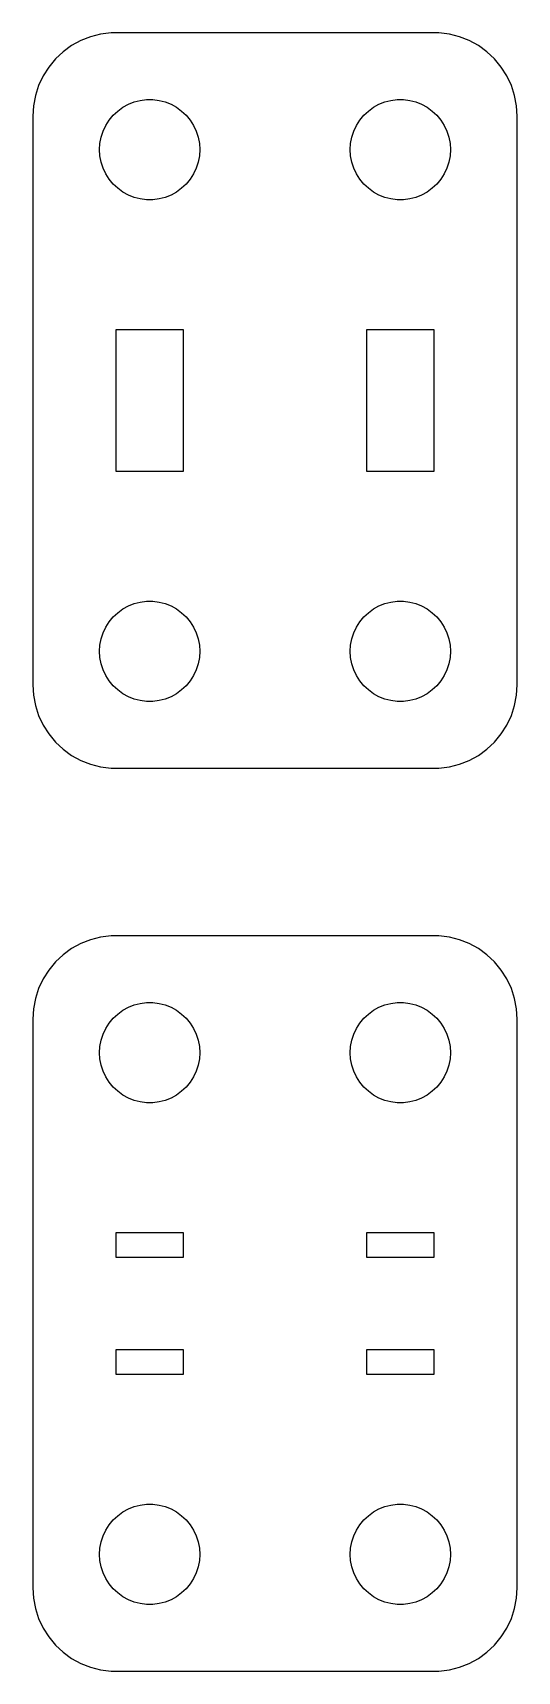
# Model space of a CAD drawing. Header units: metres. Extents: x -14.5 to 14.5, y -22 to 76.
import ezdxf

# ---------------------------------------------------------------- set-up
doc = ezdxf.new("R2010")
doc.units = ezdxf.units.M

msp = doc.modelspace()

# ---------------------------------------------------------------- linework, layer by layer
for p, q in [((-11.6289, 75.5241), (-12.1791, 75.2216)), ((-11.0451, 75.7553), (-11.6289, 75.5241)), ((-10.4369, 75.9114), (-11.0451, 75.7553)), ((-9.81395, 75.9901), (-10.4369, 75.9114)), ((9.81395, 75.9901), (-9.81395, 75.9901)), ((10.4369, 75.9114), (9.81395, 75.9901)), ((11.0451, 75.7553), (10.4369, 75.9114)), ((11.6289, 75.5241), (11.0451, 75.7553)), ((12.1791, 75.2216), (11.6289, 75.5241)), ((-12.6871, 74.8526), (-13.1448, 74.4227)), ((-12.1791, 75.2216), (-12.6871, 74.8526)), ((12.6871, 74.8526), (12.1791, 75.2216)), ((13.1448, 74.4227), (12.6871, 74.8526)), ((-13.5451, 73.9389), (-13.8815, 73.4088)), ((-13.1448, 74.4227), (-13.5451, 73.9389)), ((13.5451, 73.9389), (13.1448, 74.4227)), ((13.8815, 73.4088), (13.5451, 73.9389)), ((-14.1489, 72.8406), (-14.3429, 72.2434)), ((-13.8815, 73.4088), (-14.1489, 72.8406)), ((14.1489, 72.8406), (13.8815, 73.4088)), ((14.3429, 72.2434), (14.1489, 72.8406)), ((-14.4606, 71.6267), (-14.5, 71)), ((-14.3429, 72.2434), (-14.4606, 71.6267)), ((-9.41226, 71.3115), (-9.10747, 71.533)), ((-9.10747, 71.533), (-8.77733, 71.7145)), ((-8.77733, 71.7145), (-8.42705, 71.8532)), ((-8.42705, 71.8532), (-8.06213, 71.9469)), ((-8.06213, 71.9469), (-7.68837, 71.9941)), ((-7.68837, 71.9941), (-7.31161, 71.9941)), ((-7.31161, 71.9941), (-6.93785, 71.9469)), ((-6.93785, 71.9469), (-6.57294, 71.8532)), ((-6.57294, 71.8532), (-6.22266, 71.7145)), ((-6.22266, 71.7145), (-5.89252, 71.533)), ((-5.89252, 71.533), (-5.58772, 71.3115)), ((5.58772, 71.3115), (5.89252, 71.533)), ((5.89252, 71.533), (6.22266, 71.7145)), ((6.22266, 71.7145), (6.57294, 71.8532)), ((6.57294, 71.8532), (6.93785, 71.9469)), ((6.93785, 71.9469), (7.31161, 71.9941)), ((7.31161, 71.9941), (7.68837, 71.9941)), ((7.68837, 71.9941), (8.06213, 71.9469)), ((8.06213, 71.9469), (8.42705, 71.8532)), ((8.42705, 71.8532), (8.77733, 71.7145)), ((8.77733, 71.7145), (9.10747, 71.533)), ((9.10747, 71.533), (9.41226, 71.3115)), ((14.4606, 71.6267), (14.3429, 72.2434)), ((14.5, 71), (14.4606, 71.6267)), ((-14.5, 71), (-14.5, 37)), ((-10.1289, 70.4453), (-9.92705, 70.7634)), ((-9.92705, 70.7634), (-9.6869, 71.0536)), ((-9.6869, 71.0536), (-9.41226, 71.3115)), ((-5.58772, 71.3115), (-5.31308, 71.0536)), ((-5.31308, 71.0536), (-5.07294, 70.7634)), ((-5.07294, 70.7634), (-4.87108, 70.4453)), ((4.87108, 70.4453), (5.07294, 70.7634)), ((5.07294, 70.7634), (5.31308, 71.0536)), ((5.31308, 71.0536), (5.58772, 71.3115)), ((9.41226, 71.3115), (9.6869, 71.0536)), ((9.6869, 71.0536), (9.92705, 70.7634)), ((9.92705, 70.7634), (10.1289, 70.4453)), ((14.5, 37), (14.5, 71)), ((-10.4763, 69.376), (-10.4057, 69.7461)), ((-10.4057, 69.7461), (-10.2893, 70.1044)), ((-10.2893, 70.1044), (-10.1289, 70.4453)), ((-4.87108, 70.4453), (-4.71066, 70.1044)), ((-4.71066, 70.1044), (-4.59424, 69.7461)), ((-4.59424, 69.7461), (-4.52365, 69.376)), ((4.52365, 69.376), (4.59424, 69.7461)), ((4.59424, 69.7461), (4.71066, 70.1044)), ((4.71066, 70.1044), (4.87108, 70.4453)), ((10.1289, 70.4453), (10.2893, 70.1044)), ((10.2893, 70.1044), (10.4057, 69.7461)), ((10.4057, 69.7461), (10.4763, 69.376)), ((-10.5, 69), (-10.4763, 69.376)), ((-10.4763, 68.624), (-10.5, 69)), ((-10.4057, 68.2539), (-10.4763, 68.624)), ((-4.52365, 68.624), (-4.59424, 68.2539)), ((-4.52365, 69.376), (-4.5, 69)), ((-4.5, 69), (-4.52365, 68.624)), ((4.5, 69), (4.52365, 69.376)), ((4.52365, 68.624), (4.5, 69)), ((4.59424, 68.2539), (4.52365, 68.624)), ((10.4763, 68.624), (10.4057, 68.2539)), ((10.4763, 69.376), (10.5, 69)), ((10.5, 69), (10.4763, 68.624)), ((-10.2893, 67.8956), (-10.4057, 68.2539)), ((-10.1289, 67.5547), (-10.2893, 67.8956)), ((-4.71066, 67.8956), (-4.87108, 67.5547)), ((-4.59424, 68.2539), (-4.71066, 67.8956)), ((4.71066, 67.8956), (4.59424, 68.2539)), ((4.87108, 67.5547), (4.71066, 67.8956)), ((10.2893, 67.8956), (10.1289, 67.5547)), ((10.4057, 68.2539), (10.2893, 67.8956)), ((-9.92705, 67.2366), (-10.1289, 67.5547)), ((-9.6869, 66.9464), (-9.92705, 67.2366)), ((-9.41226, 66.6884), (-9.6869, 66.9464)), ((-9.10747, 66.467), (-9.41226, 66.6884)), ((-5.58772, 66.6884), (-5.89252, 66.467)), ((-5.31308, 66.9464), (-5.58772, 66.6884)), ((-5.07294, 67.2366), (-5.31308, 66.9464)), ((-4.87108, 67.5547), (-5.07294, 67.2366)), ((5.07294, 67.2366), (4.87108, 67.5547)), ((5.31308, 66.9464), (5.07294, 67.2366)), ((5.58772, 66.6884), (5.31308, 66.9464)), ((5.89252, 66.467), (5.58772, 66.6884)), ((9.41226, 66.6884), (9.10747, 66.467)), ((9.6869, 66.9464), (9.41226, 66.6884)), ((9.92705, 67.2366), (9.6869, 66.9464)), ((10.1289, 67.5547), (9.92705, 67.2366)), ((-8.77733, 66.2855), (-9.10747, 66.467)), ((-8.42705, 66.1468), (-8.77733, 66.2855)), ((-8.06213, 66.0531), (-8.42705, 66.1468)), ((-7.68837, 66.0059), (-8.06213, 66.0531)), ((-7.31161, 66.0059), (-7.68837, 66.0059)), ((-6.93785, 66.0531), (-7.31161, 66.0059)), ((-6.57294, 66.1468), (-6.93785, 66.0531)), ((-6.22266, 66.2855), (-6.57294, 66.1468)), ((-5.89252, 66.467), (-6.22266, 66.2855)), ((6.22266, 66.2855), (5.89252, 66.467)), ((6.57294, 66.1468), (6.22266, 66.2855)), ((6.93785, 66.0531), (6.57294, 66.1468)), ((7.31161, 66.0059), (6.93785, 66.0531)), ((7.68837, 66.0059), (7.31161, 66.0059)), ((8.06213, 66.0531), (7.68837, 66.0059)), ((8.42705, 66.1468), (8.06213, 66.0531)), ((8.77733, 66.2855), (8.42705, 66.1468)), ((9.10747, 66.467), (8.77733, 66.2855)), ((-9.5, 49.75), (-9.5, 58.25)), ((-9.5, 58.25), (-5.5, 58.25)), ((-5.5, 58.25), (-5.5, 49.75)), ((5.5, 49.75), (5.5, 58.25)), ((5.5, 58.25), (9.5, 58.25)), ((9.5, 58.25), (9.5, 49.75)), ((-5.5, 49.75), (-9.5, 49.75)), ((9.5, 49.75), (5.5, 49.75)), ((-9.6869, 41.0536), (-9.41226, 41.3116)), ((-9.41226, 41.3116), (-9.10747, 41.533)), ((-9.10747, 41.533), (-8.77733, 41.7145)), ((-8.77733, 41.7145), (-8.42705, 41.8532)), ((-8.42705, 41.8532), (-8.06213, 41.9469)), ((-8.06213, 41.9469), (-7.68837, 41.9941)), ((-7.68837, 41.9941), (-7.31161, 41.9941)), ((-7.31161, 41.9941), (-6.93785, 41.9469)), ((-6.93785, 41.9469), (-6.57294, 41.8532)), ((-6.57294, 41.8532), (-6.22266, 41.7145)), ((-6.22266, 41.7145), (-5.89252, 41.533)), ((-5.89252, 41.533), (-5.58772, 41.3116)), ((-5.58772, 41.3116), (-5.31308, 41.0536)), ((5.31308, 41.0536), (5.58772, 41.3116)), ((5.58772, 41.3116), (5.89252, 41.533)), ((5.89252, 41.533), (6.22266, 41.7145)), ((6.22266, 41.7145), (6.57294, 41.8532)), ((6.57294, 41.8532), (6.93785, 41.9469)), ((6.93785, 41.9469), (7.31161, 41.9941)), ((7.31161, 41.9941), (7.68837, 41.9941)), ((7.68837, 41.9941), (8.06213, 41.9469)), ((8.06213, 41.9469), (8.42705, 41.8532)), ((8.42705, 41.8532), (8.77733, 41.7145)), ((8.77733, 41.7145), (9.10747, 41.533)), ((9.10747, 41.533), (9.41226, 41.3116)), ((9.41226, 41.3116), (9.6869, 41.0536)), ((-10.2893, 40.1044), (-10.1289, 40.4453)), ((-10.1289, 40.4453), (-9.92705, 40.7634)), ((-9.92705, 40.7634), (-9.6869, 41.0536)), ((-5.31308, 41.0536), (-5.07294, 40.7634)), ((-5.07294, 40.7634), (-4.87108, 40.4453)), ((-4.87108, 40.4453), (-4.71066, 40.1044)), ((4.71066, 40.1044), (4.87108, 40.4453)), ((4.87108, 40.4453), (5.07294, 40.7634)), ((5.07294, 40.7634), (5.31308, 41.0536)), ((9.6869, 41.0536), (9.92705, 40.7634)), ((9.92705, 40.7634), (10.1289, 40.4453)), ((10.1289, 40.4453), (10.2893, 40.1044)), ((-10.5, 39), (-10.4763, 39.376)), ((-10.4763, 39.376), (-10.4057, 39.7461)), ((-10.4057, 39.7461), (-10.2893, 40.1044)), ((-4.71066, 40.1044), (-4.59424, 39.7461)), ((-4.59424, 39.7461), (-4.52365, 39.376)), ((-4.52365, 39.376), (-4.5, 39)), ((4.5, 39), (4.52365, 39.376)), ((4.52365, 39.376), (4.59424, 39.7461)), ((4.59424, 39.7461), (4.71066, 40.1044)), ((10.2893, 40.1044), (10.4057, 39.7461)), ((10.4057, 39.7461), (10.4763, 39.376)), ((10.4763, 39.376), (10.5, 39)), ((-10.4763, 38.624), (-10.5, 39)), ((-10.4057, 38.2539), (-10.4763, 38.624)), ((-10.2893, 37.8956), (-10.4057, 38.2539)), ((-4.59424, 38.2539), (-4.71066, 37.8956)), ((-4.52365, 38.624), (-4.59424, 38.2539)), ((-4.5, 39), (-4.52365, 38.624)), ((4.52365, 38.624), (4.5, 39)), ((4.59424, 38.2539), (4.52365, 38.624)), ((4.71066, 37.8956), (4.59424, 38.2539)), ((10.4057, 38.2539), (10.2893, 37.8956)), ((10.4763, 38.624), (10.4057, 38.2539)), ((10.5, 39), (10.4763, 38.624)), ((-10.1289, 37.5547), (-10.2893, 37.8956)), ((-9.92705, 37.2366), (-10.1289, 37.5547)), ((-9.6869, 36.9464), (-9.92705, 37.2366)), ((-5.07294, 37.2366), (-5.31308, 36.9464)), ((-4.87108, 37.5547), (-5.07294, 37.2366)), ((-4.71066, 37.8956), (-4.87108, 37.5547)), ((4.87108, 37.5547), (4.71066, 37.8956)), ((5.07294, 37.2366), (4.87108, 37.5547)), ((5.31308, 36.9464), (5.07294, 37.2366)), ((9.92705, 37.2366), (9.6869, 36.9464)), ((10.1289, 37.5547), (9.92705, 37.2366)), ((10.2893, 37.8956), (10.1289, 37.5547)), ((-14.5, 37), (-14.4606, 36.3733)), ((-14.4606, 36.3733), (-14.3429, 35.7566)), ((-9.41226, 36.6885), (-9.6869, 36.9464)), ((-9.10747, 36.467), (-9.41226, 36.6885)), ((-8.77733, 36.2855), (-9.10747, 36.467)), ((-8.42705, 36.1468), (-8.77733, 36.2855)), ((-6.22266, 36.2855), (-6.57294, 36.1468)), ((-5.89252, 36.467), (-6.22266, 36.2855)), ((-5.58772, 36.6885), (-5.89252, 36.467)), ((-5.31308, 36.9464), (-5.58772, 36.6885)), ((5.58772, 36.6885), (5.31308, 36.9464)), ((5.89252, 36.467), (5.58772, 36.6885)), ((6.22266, 36.2855), (5.89252, 36.467)), ((6.57294, 36.1468), (6.22266, 36.2855)), ((8.77733, 36.2855), (8.42705, 36.1468)), ((9.10747, 36.467), (8.77733, 36.2855)), ((9.41226, 36.6885), (9.10747, 36.467)), ((9.6869, 36.9464), (9.41226, 36.6885)), ((14.3429, 35.7566), (14.4606, 36.3733)), ((14.4606, 36.3733), (14.5, 37)), ((-14.3429, 35.7566), (-14.1489, 35.1594)), ((-8.06213, 36.0531), (-8.42705, 36.1468)), ((-7.68837, 36.0059), (-8.06213, 36.0531)), ((-7.31161, 36.0059), (-7.68837, 36.0059)), ((-6.93785, 36.0531), (-7.31161, 36.0059)), ((-6.57294, 36.1468), (-6.93785, 36.0531)), ((6.93785, 36.0531), (6.57294, 36.1468)), ((7.31161, 36.0059), (6.93785, 36.0531)), ((7.68837, 36.0059), (7.31161, 36.0059)), ((8.06213, 36.0531), (7.68837, 36.0059)), ((8.42705, 36.1468), (8.06213, 36.0531)), ((14.1489, 35.1594), (14.3429, 35.7566)), ((-14.1489, 35.1594), (-13.8815, 34.5912)), ((-13.8815, 34.5912), (-13.5451, 34.0611)), ((13.5451, 34.0611), (13.8815, 34.5912)), ((13.8815, 34.5912), (14.1489, 35.1594)), ((-13.5451, 34.0611), (-13.1448, 33.5773)), ((-13.1448, 33.5773), (-12.6871, 33.1474)), ((12.6871, 33.1474), (13.1448, 33.5773)), ((13.1448, 33.5773), (13.5451, 34.0611)), ((-12.6871, 33.1474), (-12.1791, 32.7784)), ((-12.1791, 32.7784), (-11.6289, 32.4759)), ((-11.6289, 32.4759), (-11.0451, 32.2447)), ((11.0451, 32.2447), (11.6289, 32.4759)), ((11.6289, 32.4759), (12.1791, 32.7784)), ((12.1791, 32.7784), (12.6871, 33.1474)), ((-11.0451, 32.2447), (-10.4369, 32.0886)), ((-10.4369, 32.0886), (-9.81395, 32.0099)), ((-9.81395, 32.0099), (9.81395, 32.0099)), ((9.81395, 32.0099), (10.4369, 32.0886)), ((10.4369, 32.0886), (11.0451, 32.2447)), ((-11.0451, 21.7553), (-11.6289, 21.5241)), ((-10.4369, 21.9114), (-11.0451, 21.7553)), ((-9.81395, 21.9901), (-10.4369, 21.9114)), ((9.81395, 21.9901), (-9.81395, 21.9901)), ((10.4369, 21.9114), (9.81395, 21.9901)), ((11.0451, 21.7553), (10.4369, 21.9114)), ((11.6289, 21.5241), (11.0451, 21.7553)), ((-12.6871, 20.8526), (-13.1448, 20.4227)), ((-12.1791, 21.2216), (-12.6871, 20.8526)), ((-11.6289, 21.5241), (-12.1791, 21.2216)), ((12.1791, 21.2216), (11.6289, 21.5241)), ((12.6871, 20.8526), (12.1791, 21.2216)), ((13.1448, 20.4227), (12.6871, 20.8526)), ((-13.5451, 19.9389), (-13.8815, 19.4088)), ((-13.1448, 20.4227), (-13.5451, 19.9389)), ((13.5451, 19.9389), (13.1448, 20.4227)), ((13.8815, 19.4088), (13.5451, 19.9389)), ((-14.1489, 18.8406), (-14.3429, 18.2434)), ((-13.8815, 19.4088), (-14.1489, 18.8406)), ((14.1489, 18.8406), (13.8815, 19.4088)), ((14.3429, 18.2434), (14.1489, 18.8406)), ((-14.3429, 18.2434), (-14.4606, 17.6267)), ((-9.10747, 17.533), (-8.77733, 17.7145)), ((-8.77733, 17.7145), (-8.42705, 17.8532)), ((-8.42705, 17.8532), (-8.06213, 17.9469)), ((-8.06213, 17.9469), (-7.68837, 17.9941)), ((-7.68837, 17.9941), (-7.31161, 17.9941)), ((-7.31161, 17.9941), (-6.93785, 17.9469)), ((-6.93785, 17.9469), (-6.57294, 17.8532)), ((-6.57294, 17.8532), (-6.22266, 17.7145)), ((-6.22266, 17.7145), (-5.89252, 17.533)), ((5.89252, 17.533), (6.22266, 17.7145)), ((6.22266, 17.7145), (6.57294, 17.8532)), ((6.57294, 17.8532), (6.93785, 17.9469)), ((6.93785, 17.9469), (7.31161, 17.9941)), ((7.31161, 17.9941), (7.68837, 17.9941)), ((7.68837, 17.9941), (8.06213, 17.9469)), ((8.06213, 17.9469), (8.42705, 17.8532)), ((8.42705, 17.8532), (8.77733, 17.7145)), ((8.77733, 17.7145), (9.10747, 17.533)), ((14.4606, 17.6267), (14.3429, 18.2434)), ((-14.4606, 17.6267), (-14.5, 17)), ((-14.5, 17), (-14.5, -17)), ((-10.1289, 16.4453), (-9.92705, 16.7634)), ((-9.92705, 16.7634), (-9.6869, 17.0536)), ((-9.6869, 17.0536), (-9.41226, 17.3115)), ((-9.41226, 17.3115), (-9.10747, 17.533)), ((-5.89252, 17.533), (-5.58772, 17.3115)), ((-5.58772, 17.3115), (-5.31308, 17.0536)), ((-5.31308, 17.0536), (-5.07294, 16.7634)), ((-5.07294, 16.7634), (-4.87108, 16.4453)), ((4.87108, 16.4453), (5.07294, 16.7634)), ((5.07294, 16.7634), (5.31308, 17.0536)), ((5.31308, 17.0536), (5.58772, 17.3115)), ((5.58772, 17.3115), (5.89252, 17.533)), ((9.10747, 17.533), (9.41226, 17.3115)), ((9.41226, 17.3115), (9.6869, 17.0536)), ((9.6869, 17.0536), (9.92705, 16.7634)), ((9.92705, 16.7634), (10.1289, 16.4453)), ((14.5, 17), (14.4606, 17.6267)), ((14.5, -17), (14.5, 17)), ((-10.4763, 15.376), (-10.4057, 15.7461)), ((-10.4057, 15.7461), (-10.2893, 16.1044)), ((-10.2893, 16.1044), (-10.1289, 16.4453)), ((-4.87108, 16.4453), (-4.71066, 16.1044)), ((-4.71066, 16.1044), (-4.59424, 15.7461)), ((-4.59424, 15.7461), (-4.52365, 15.376)), ((4.52365, 15.376), (4.59424, 15.7461)), ((4.59424, 15.7461), (4.71066, 16.1044)), ((4.71066, 16.1044), (4.87108, 16.4453)), ((10.1289, 16.4453), (10.2893, 16.1044)), ((10.2893, 16.1044), (10.4057, 15.7461)), ((10.4057, 15.7461), (10.4763, 15.376)), ((-10.5, 15), (-10.4763, 15.376)), ((-10.4763, 14.624), (-10.5, 15)), ((-4.52365, 15.376), (-4.5, 15)), ((-4.5, 15), (-4.52365, 14.624)), ((4.5, 15), (4.52365, 15.376)), ((4.52365, 14.624), (4.5, 15)), ((10.4763, 15.376), (10.5, 15)), ((10.5, 15), (10.4763, 14.624)), ((-10.4057, 14.2539), (-10.4763, 14.624)), ((-10.2893, 13.8956), (-10.4057, 14.2539)), ((-10.1289, 13.5547), (-10.2893, 13.8956)), ((-4.71066, 13.8956), (-4.87108, 13.5547)), ((-4.59424, 14.2539), (-4.71066, 13.8956)), ((-4.52365, 14.624), (-4.59424, 14.2539)), ((4.59424, 14.2539), (4.52365, 14.624)), ((4.71066, 13.8956), (4.59424, 14.2539)), ((4.87108, 13.5547), (4.71066, 13.8956)), ((10.2893, 13.8956), (10.1289, 13.5547)), ((10.4057, 14.2539), (10.2893, 13.8956)), ((10.4763, 14.624), (10.4057, 14.2539)), ((-9.92705, 13.2366), (-10.1289, 13.5547)), ((-9.6869, 12.9464), (-9.92705, 13.2366)), ((-9.41226, 12.6884), (-9.6869, 12.9464)), ((-5.31308, 12.9464), (-5.58772, 12.6884)), ((-5.07294, 13.2366), (-5.31308, 12.9464)), ((-4.87108, 13.5547), (-5.07294, 13.2366)), ((5.07294, 13.2366), (4.87108, 13.5547)), ((5.31308, 12.9464), (5.07294, 13.2366)), ((5.58772, 12.6884), (5.31308, 12.9464)), ((9.6869, 12.9464), (9.41226, 12.6884)), ((9.92705, 13.2366), (9.6869, 12.9464)), ((10.1289, 13.5547), (9.92705, 13.2366)), ((-9.10747, 12.467), (-9.41226, 12.6884)), ((-8.77733, 12.2855), (-9.10747, 12.467)), ((-8.42705, 12.1468), (-8.77733, 12.2855)), ((-8.06213, 12.0531), (-8.42705, 12.1468)), ((-7.68837, 12.0059), (-8.06213, 12.0531)), ((-7.31161, 12.0059), (-7.68837, 12.0059)), ((-6.93785, 12.0531), (-7.31161, 12.0059)), ((-6.57294, 12.1468), (-6.93785, 12.0531)), ((-6.22266, 12.2855), (-6.57294, 12.1468)), ((-5.89252, 12.467), (-6.22266, 12.2855)), ((-5.58772, 12.6884), (-5.89252, 12.467)), ((5.89252, 12.467), (5.58772, 12.6884)), ((6.22266, 12.2855), (5.89252, 12.467)), ((6.57294, 12.1468), (6.22266, 12.2855)), ((6.93785, 12.0531), (6.57294, 12.1468)), ((7.31161, 12.0059), (6.93785, 12.0531)), ((7.68837, 12.0059), (7.31161, 12.0059)), ((8.06213, 12.0531), (7.68837, 12.0059)), ((8.42705, 12.1468), (8.06213, 12.0531)), ((8.77733, 12.2855), (8.42705, 12.1468)), ((9.10747, 12.467), (8.77733, 12.2855)), ((9.41226, 12.6884), (9.10747, 12.467)), ((-9.5, 2.75), (-9.5, 4.25)), ((-9.5, 4.25), (-5.5, 4.25)), ((-5.5, 4.25), (-5.5, 2.75)), ((5.5, 2.75), (5.5, 4.25)), ((5.5, 4.25), (9.5, 4.25)), ((9.5, 4.25), (9.5, 2.75)), ((-5.5, 2.75), (-9.5, 2.75)), ((9.5, 2.75), (5.5, 2.75)), ((-9.5, -4.25), (-9.5, -2.75)), ((-9.5, -2.75), (-5.5, -2.75)), ((-5.5, -2.75), (-5.5, -4.25)), ((5.5, -4.25), (5.5, -2.75)), ((5.5, -2.75), (9.5, -2.75)), ((9.5, -2.75), (9.5, -4.25)), ((-5.5, -4.25), (-9.5, -4.25)), ((9.5, -4.25), (5.5, -4.25)), ((-9.6869, -12.9464), (-9.41226, -12.6884)), ((-9.41226, -12.6884), (-9.10747, -12.467)), ((-9.10747, -12.467), (-8.77733, -12.2855)), ((-8.77733, -12.2855), (-8.42705, -12.1468)), ((-8.42705, -12.1468), (-8.06213, -12.0531)), ((-8.06213, -12.0531), (-7.68837, -12.0059)), ((-7.68837, -12.0059), (-7.31161, -12.0059)), ((-7.31161, -12.0059), (-6.93785, -12.0531)), ((-6.93785, -12.0531), (-6.57294, -12.1468)), ((-6.57294, -12.1468), (-6.22266, -12.2855)), ((-6.22266, -12.2855), (-5.89252, -12.467)), ((-5.89252, -12.467), (-5.58772, -12.6884)), ((-5.58772, -12.6884), (-5.31308, -12.9464)), ((5.31308, -12.9464), (5.58772, -12.6884)), ((5.58772, -12.6884), (5.89252, -12.467)), ((5.89252, -12.467), (6.22266, -12.2855)), ((6.22266, -12.2855), (6.57294, -12.1468)), ((6.57294, -12.1468), (6.93785, -12.0531)), ((6.93785, -12.0531), (7.31161, -12.0059)), ((7.31161, -12.0059), (7.68837, -12.0059)), ((7.68837, -12.0059), (8.06213, -12.0531)), ((8.06213, -12.0531), (8.42705, -12.1468)), ((8.42705, -12.1468), (8.77733, -12.2855)), ((8.77733, -12.2855), (9.10747, -12.467)), ((9.10747, -12.467), (9.41226, -12.6884)), ((9.41226, -12.6884), (9.6869, -12.9464)), ((-10.2893, -13.8956), (-10.1289, -13.5547)), ((-10.1289, -13.5547), (-9.92705, -13.2366)), ((-9.92705, -13.2366), (-9.6869, -12.9464)), ((-5.31308, -12.9464), (-5.07294, -13.2366)), ((-5.07294, -13.2366), (-4.87108, -13.5547)), ((-4.87108, -13.5547), (-4.71066, -13.8956)), ((4.71066, -13.8956), (4.87108, -13.5547)), ((4.87108, -13.5547), (5.07294, -13.2366)), ((5.07294, -13.2366), (5.31308, -12.9464)), ((9.6869, -12.9464), (9.92705, -13.2366)), ((9.92705, -13.2366), (10.1289, -13.5547)), ((10.1289, -13.5547), (10.2893, -13.8956)), ((-10.5, -15), (-10.4763, -14.624)), ((-10.4763, -14.624), (-10.4057, -14.2539)), ((-10.4057, -14.2539), (-10.2893, -13.8956)), ((-4.71066, -13.8956), (-4.59424, -14.2539)), ((-4.59424, -14.2539), (-4.52365, -14.624)), ((-4.52365, -14.624), (-4.5, -15)), ((4.5, -15), (4.52365, -14.624)), ((4.52365, -14.624), (4.59424, -14.2539)), ((4.59424, -14.2539), (4.71066, -13.8956)), ((10.2893, -13.8956), (10.4057, -14.2539)), ((10.4057, -14.2539), (10.4763, -14.624)), ((10.4763, -14.624), (10.5, -15)), ((-10.4763, -15.376), (-10.5, -15)), ((-10.4057, -15.7461), (-10.4763, -15.376)), ((-4.52365, -15.376), (-4.59424, -15.7461)), ((-4.5, -15), (-4.52365, -15.376)), ((4.52365, -15.376), (4.5, -15)), ((4.59424, -15.7461), (4.52365, -15.376)), ((10.4763, -15.376), (10.4057, -15.7461)), ((10.5, -15), (10.4763, -15.376)), ((-10.2893, -16.1044), (-10.4057, -15.7461)), ((-10.1289, -16.4453), (-10.2893, -16.1044)), ((-9.92705, -16.7634), (-10.1289, -16.4453)), ((-4.87108, -16.4453), (-5.07294, -16.7634)), ((-4.71066, -16.1044), (-4.87108, -16.4453)), ((-4.59424, -15.7461), (-4.71066, -16.1044)), ((4.71066, -16.1044), (4.59424, -15.7461)), ((4.87108, -16.4453), (4.71066, -16.1044)), ((5.07294, -16.7634), (4.87108, -16.4453)), ((10.1289, -16.4453), (9.92705, -16.7634)), ((10.2893, -16.1044), (10.1289, -16.4453)), ((10.4057, -15.7461), (10.2893, -16.1044)), ((-14.5, -17), (-14.4606, -17.6267)), ((-14.4606, -17.6267), (-14.3429, -18.2434)), ((-9.6869, -17.0536), (-9.92705, -16.7634)), ((-9.41226, -17.3115), (-9.6869, -17.0536)), ((-9.10747, -17.533), (-9.41226, -17.3115)), ((-8.77733, -17.7145), (-9.10747, -17.533)), ((-5.89252, -17.533), (-6.22266, -17.7145)), ((-5.58772, -17.3115), (-5.89252, -17.533)), ((-5.31308, -17.0536), (-5.58772, -17.3115)), ((-5.07294, -16.7634), (-5.31308, -17.0536)), ((5.31308, -17.0536), (5.07294, -16.7634)), ((5.58772, -17.3115), (5.31308, -17.0536)), ((5.89252, -17.533), (5.58772, -17.3115)), ((6.22266, -17.7145), (5.89252, -17.533)), ((9.10747, -17.533), (8.77733, -17.7145)), ((9.41226, -17.3115), (9.10747, -17.533)), ((9.6869, -17.0536), (9.41226, -17.3115)), ((9.92705, -16.7634), (9.6869, -17.0536)), ((14.3429, -18.2434), (14.4606, -17.6267)), ((14.4606, -17.6267), (14.5, -17)), ((-14.3429, -18.2434), (-14.1489, -18.8406)), ((-8.42705, -17.8532), (-8.77733, -17.7145)), ((-8.06213, -17.9469), (-8.42705, -17.8532)), ((-7.68837, -17.9941), (-8.06213, -17.9469)), ((-7.31161, -17.9941), (-7.68837, -17.9941)), ((-6.93785, -17.9469), (-7.31161, -17.9941)), ((-6.57294, -17.8532), (-6.93785, -17.9469)), ((-6.22266, -17.7145), (-6.57294, -17.8532)), ((6.57294, -17.8532), (6.22266, -17.7145)), ((6.93785, -17.9469), (6.57294, -17.8532)), ((7.31161, -17.9941), (6.93785, -17.9469)), ((7.68837, -17.9941), (7.31161, -17.9941)), ((8.06213, -17.9469), (7.68837, -17.9941)), ((8.42705, -17.8532), (8.06213, -17.9469)), ((8.77733, -17.7145), (8.42705, -17.8532)), ((14.1489, -18.8406), (14.3429, -18.2434)), ((-14.1489, -18.8406), (-13.8815, -19.4088)), ((-13.8815, -19.4088), (-13.5451, -19.9389)), ((13.5451, -19.9389), (13.8815, -19.4088)), ((13.8815, -19.4088), (14.1489, -18.8406)), ((-13.5451, -19.9389), (-13.1448, -20.4227)), ((-13.1448, -20.4227), (-12.6871, -20.8526)), ((12.6871, -20.8526), (13.1448, -20.4227)), ((13.1448, -20.4227), (13.5451, -19.9389)), ((-12.6871, -20.8526), (-12.1791, -21.2216)), ((-12.1791, -21.2216), (-11.6289, -21.5241)), ((-11.6289, -21.5241), (-11.0451, -21.7553)), ((11.0451, -21.7553), (11.6289, -21.5241)), ((11.6289, -21.5241), (12.1791, -21.2216)), ((12.1791, -21.2216), (12.6871, -20.8526)), ((-11.0451, -21.7553), (-10.4369, -21.9114)), ((-10.4369, -21.9114), (-9.81395, -21.9901)), ((-9.81395, -21.9901), (9.81395, -21.9901)), ((9.81395, -21.9901), (10.4369, -21.9114)), ((10.4369, -21.9114), (11.0451, -21.7553))]:
    msp.add_line(p, q)

doc.saveas('drawing.dxf')
